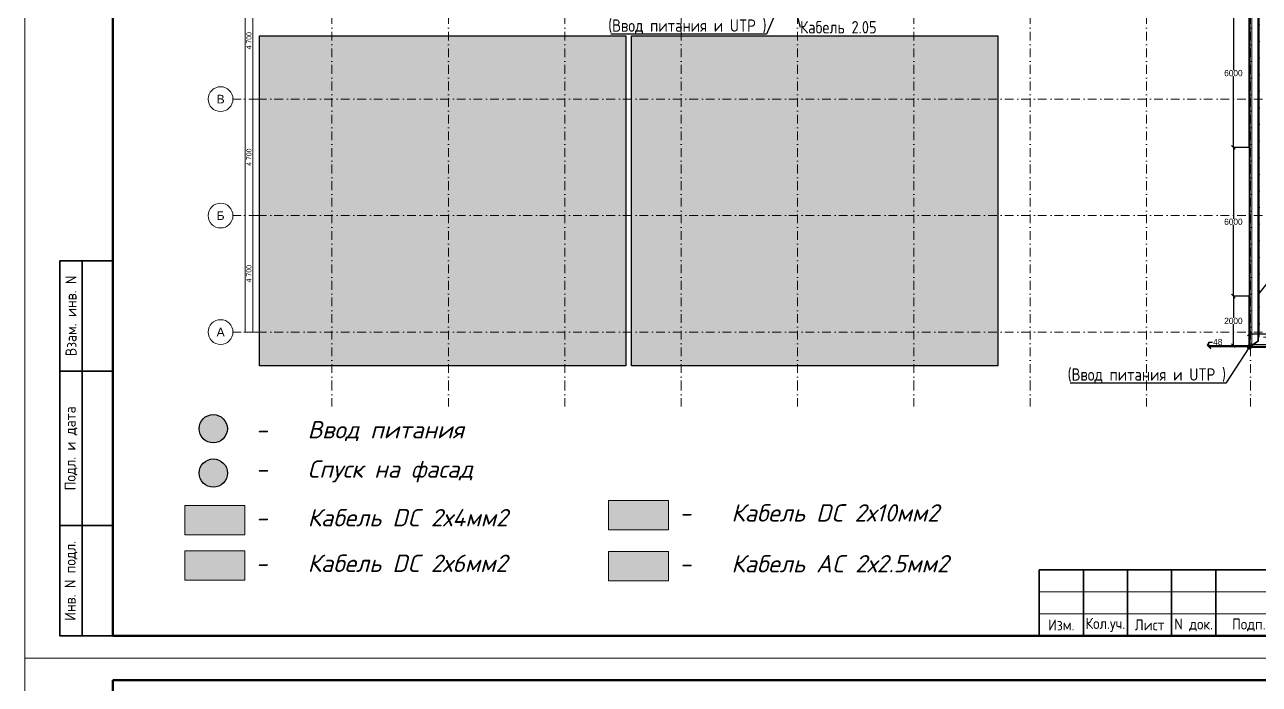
# Model space of a CAD drawing. Header units: millimetres. Extents: x 1499747 to 4230374, y -28481 to 441852.
# Drawn here: x 2419567 to 2469427, y 273170 to 299786 of the extents above; entities that cross this region are included whole.
import ezdxf
from ezdxf import colors
from ezdxf.entities.mleader import LeaderData, LeaderLine
from ezdxf.enums import TextEntityAlignment as Align
from ezdxf.math import Vec2, Vec3
from ezdxf.xclip import XClip

# ---------------------------------------------------------------- set-up
doc = ezdxf.new("R2010")
doc.units = ezdxf.units.MM
doc.header["$MEASUREMENT"] = 0
doc.header["$XCLIPFRAME"] = 0
doc.linetypes.add('Dot & Dashed', pattern=[670.277762, 352.777767, -176.388884, 0, -141.111112])
doc.linetypes.add('Штрихпунктирная', pattern=[670.277762, 352.777767, -176.388884, 0, -141.111112])
for name, color, linetype in [('0_ANNOT_Dimensions', 7, 'Continuous'), ('_заливка', 7, 'Continuous'), ('TEXTS-', 7, 'Continuous'), ('Чертеж и Рисунок', 7, 'Continuous')]:
    doc.layers.add(name, color=color, linetype=linetype)
for name, color, linetype, lineweight in [('13 этаж_25_Парапет_Ном._пера__20_Ном._пера__1', 1, 'Continuous', 18), ('13 этаж_25_Размер - Осевые Размеры_Ном._пера__1_Ном._пера__7', 7, 'Continuous', 18), ('13 этаж_25_Ребра Навес_Ном._пера__10_Ном._пера__134', 134, 'Continuous', 18), ('13 этаж_25_Ребра Навес_Ном._пера__1_Ном._пера__7', 7, 'Continuous', 18), ('13 этаж_25_Элемент Модели - Оси_Ном._пера__2_Ном._пера__8', 8, 'Continuous', 18), ('Light', 90, 'Continuous', 50), ('Кабель 2x4mm', 200, 'Continuous', 30), ('Кабель 2х6 mm', 150, 'Continuous', 30), ('ТП', 250, 'Continuous', 30)]:
    doc.layers.add(name, color=color, linetype=linetype, lineweight=lineweight)
doc.styles.add('ISOCPEUR_4', font='isocpeur.ttf', dxfattribs={"width": 0.85, "height": 250})
doc.styles.add('СГЕНЕРИР_СТИЛЬ_2', font='arial.ttf')
doc.styles.add('СПДС', font='isocpeur.ttf', dxfattribs={"width": 0.9})
doc.styles.add('Текст', font='isocpeui.ttf')
doc.dimstyles.get("Standard").update_dxf_attribs({"dimtxt": 0.18, "dimasz": 0.18, "dimexe": 0.18, "dimexo": 0.0625, "dimgap": 0.09, "dimtad": 0, "dimtih": 1, "dimtoh": 1, "dimdec": 4, "dimzin": 0, "dimdsep": 46, "dimtxsty": 'Standard', "dimcen": 0.09, "dimadec": 0, "dimazin": 0, "dimtfac": 1, "dimtdec": 4, "dimtofl": 0, "dimtmove": 0, "dimatfit": 3, "dimfxl": 1, "dimtolj": 1, "dimtzin": 0, "dimarcsym": 0})

# ---------------------------------------------------------------- blocks, each defined once
blk = doc.blocks.new('Чертеж_4_25', base_point=(1186000, 29700))
at = {"layer": '13 этаж_25_Парапет_Ном._пера__20_Ном._пера__1', "color": 9, "linetype": 'Continuous', "true_color": 0xc7c8ca}
for p, q in [((1199454, 15464), (1199454, 29514)), ((1214855, 15464), (1199454, 15464))]:
    blk.add_line(p, q, dxfattribs=at)
at = {"layer": '13 этаж_25_Размер - Осевые Размеры_Ном._пера__1_Ном._пера__7', "linetype": 'Continuous'}
for p, q in [((1158905, 45964), (1158905, 16064)), ((1159205, 30164), (1159205, 25464)), ((1159205, 25464), (1159205, 25464)), ((1159205, 25464), (1159205, 25464)), ((1159205, 25464), (1159205, 25464)), ((1159205, 25464), (1159205, 20764)), ((1159205, 25464), (1159205, 25464)), ((1159205, 20764), (1159205, 20764)), ((1159205, 20764), (1159205, 20764)), ((1159205, 20764), (1159205, 20764)), ((1159205, 20764), (1159205, 16064)), ((1159205, 20764), (1159205, 20764)), ((1158905, 16064), (1158905, 16064)), ((1158905, 16064), (1158905, 16064)), ((1158905, 16064), (1159105, 16064)), ((1159205, 16064), (1159205, 16064)), ((1159205, 16064), (1159205, 16064)), ((1159205, 16064), (1159205, 16064))]:
    blk.add_line(p, q, dxfattribs=at)
at = {"layer": '13 этаж_25_Ребра Навес_Ном._пера__10_Ном._пера__134', "color": 9, "linetype": 'Dot & Dashed', "true_color": 0xc7c8ca}
for p, q in [((1199854, 15864), (1199854, 29914)), ((1214455, 15864), (1199854, 15864))]:
    blk.add_line(p, q, dxfattribs=at)
at = {"layer": '13 этаж_25_Ребра Навес_Ном._пера__1_Ном._пера__7', "color": 9, "linetype": 'Continuous', "true_color": 0xc7c8ca}
for p, q in [((1199554, 15564), (1199554, 29614)), ((1199554, 15564), (1199554, 29614)), ((1199554, 15564), (1199554, 29614)), ((1199554, 15564), (1199554, 29614)), ((1199554, 15564), (1199554, 29614)), ((1199554, 15564), (1199554, 29614)), ((1199554, 15564), (1199554, 29614)), ((1199554, 15564), (1199554, 29614)), ((1199554, 15564), (1199554, 29514)), ((1199854, 15864), (1199854, 29514)), ((1214755, 15564), (1199554, 15564)), ((1214755, 15564), (1199554, 15564)), ((1214755, 15564), (1199554, 15564)), ((1214755, 15564), (1199554, 15564)), ((1214755, 15564), (1199554, 15564)), ((1214755, 15564), (1199554, 15564)), ((1214755, 15564), (1199554, 15564)), ((1214755, 15564), (1199554, 15564))]:
    blk.add_line(p, q, dxfattribs=at)
at = {"layer": '13 этаж_25_Элемент Модели - Оси_Ном._пера__2_Ном._пера__8', "linetype": 'Штрихпунктирная'}
for p, q in [((1162405, 48964), (1162405, 14064)), ((1167105, 48964), (1167105, 14064)), ((1171805, 48964), (1171805, 14064)), ((1176505, 48964), (1176505, 14064)), ((1181205, 48964), (1181205, 14064)), ((1185905, 48964), (1185905, 14064)), ((1190605, 48964), (1190605, 14064)), ((1195305, 48964), (1195305, 14064)), ((1199505, 48964), (1199505, 14064)), ((1159405, 25464), (1158405, 25464)), ((1159405, 25464), (1216205, 25464)), ((1159405, 20764), (1158405, 20764)), ((1159405, 20764), (1216205, 20764)), ((1159405, 16064), (1158405, 16064)), ((1159405, 16064), (1216205, 16064)), ((1162405, 14064), (1162405, 13064)), ((1167105, 14064), (1167105, 13064)), ((1171805, 14064), (1171805, 13064)), ((1176505, 14064), (1176505, 13064)), ((1181205, 14064), (1181205, 13064)), ((1185905, 14064), (1185905, 13064)), ((1190605, 14064), (1190605, 13064)), ((1195305, 14064), (1195305, 13064)), ((1199505, 14064), (1199505, 13064))]:
    blk.add_line(p, q, dxfattribs=at)
at = {"layer": '13 этаж_25_Элемент Модели - Оси_Ном._пера__2_Ном._пера__8', "linetype": 'Continuous'}
for p, q in [((1159405, 25464), (1159405, 25464)), ((1159405, 25464), (1159405, 25464)), ((1159405, 20764), (1159405, 20764)), ((1159405, 20764), (1159405, 20764)), ((1159405, 16064), (1159405, 16064)), ((1159405, 16064), (1159405, 16064))]:
    blk.add_line(p, q, dxfattribs=at)
for centre in [(1157905, 25464), (1157905, 20764), (1157905, 16064)]:
    blk.add_circle(centre, 500, dxfattribs=at)
at = {"layer": '13 этаж_25_Размер - Осевые Размеры_Ном._пера__1_Ном._пера__7', "linetype": 'Continuous', "char_height": 200, "attachment_point": 7, "rotation": 90, "style": 'СГЕНЕРИР_СТИЛЬ_2'}
for insert in [(1159153, 27471), (1159153, 22771), (1159153, 18071)]:
    blk.add_mtext('\\A1;{\\pql;\\fArial|b0|i0|c204|p0;\\W1.000000;4\xa0700}', dxfattribs=dict(at, insert=insert))
at = {"layer": '13 этаж_25_Элемент Модели - Оси_Ном._пера__2_Ном._пера__8', "linetype": 'Continuous', "char_height": 350, "attachment_point": 1, "style": 'СГЕНЕРИР_СТИЛЬ_2'}
for s, insert in [('\\A1;{\\pql;\\fArial|b0|i0|c204|p0;\\W1.000000;В}', (1157745, 25639)), ('\\A1;{\\pql;\\fArial|b0|i0|c204|p0;\\W1.000000;Б}', (1157747, 20939)), ('\\A1;{\\pql;\\fArial|b0|i0|c204|p0;\\W1.000000;А}', (1157745, 16239))]:
    blk.add_mtext(s, dxfattribs=dict(at, insert=insert))
blk = doc.blocks.new('_Oblique')
at = {"color": 0, "linetype": 'ByBlock', "lineweight": -2}
blk.add_line((-0.5, -0.5), (0.5, 0.5), dxfattribs=at)
blk = doc.blocks.new('*D194')
at = {"layer": '0_ANNOT_Dimensions', "color": 0, "lineweight": -2, "transparency": 16777216}
for p, q in [((2469027, 300832), (2468380, 300832)), ((2468380, 300832), (2468380, 297957)), ((2468380, 294832), (2468380, 297707)), ((2469027, 294832), (2468380, 294832))]:
    blk.add_line(p, q, dxfattribs=at)
at = {"layer": 'Defpoints', "color": 0, "lineweight": 30, "transparency": 16777216}
for p in [(2469027, 300832), (2468380, 294832), (2469027, 294832)]:
    blk.add_point(p, dxfattribs=at)
at = {"layer": '0_ANNOT_Dimensions', "color": 0, "lineweight": -2, "transparency": 16777216, "xscale": 150, "yscale": 150, "zscale": 150}
for p, rotation in [((2468380, 300832), 90), ((2468380, 294832), 270)]:
    blk.add_blockref('_Oblique', p, dxfattribs=dict(at, rotation=rotation))
at = {"layer": '0_ANNOT_Dimensions', "color": 0, "lineweight": 25, "transparency": 16777216, "insert": (2468380, 297832), "char_height": 250, "attachment_point": 5}
blk.add_mtext('\\A1;6000', dxfattribs=at)
blk = doc.blocks.new('*D195')
at = {"layer": '0_ANNOT_Dimensions', "color": 0, "lineweight": -2, "transparency": 16777216}
for p, q in [((2469027, 294832), (2468380, 294832)), ((2468380, 294832), (2468380, 291957)), ((2468380, 288832), (2468380, 291707)), ((2469027, 288832), (2468380, 288832))]:
    blk.add_line(p, q, dxfattribs=at)
at = {"layer": 'Defpoints', "color": 0, "lineweight": 30, "transparency": 16777216}
for p in [(2469027, 294832), (2468380, 288832), (2469027, 288832)]:
    blk.add_point(p, dxfattribs=at)
at = {"layer": '0_ANNOT_Dimensions', "color": 0, "lineweight": -2, "transparency": 16777216, "xscale": 150, "yscale": 150, "zscale": 150}
for p, rotation in [((2468380, 294832), 90), ((2468380, 288832), 270)]:
    blk.add_blockref('_Oblique', p, dxfattribs=dict(at, rotation=rotation))
at = {"layer": '0_ANNOT_Dimensions', "color": 0, "lineweight": 25, "transparency": 16777216, "insert": (2468380, 291832), "char_height": 250, "attachment_point": 5}
blk.add_mtext('\\A1;6000', dxfattribs=at)
blk = doc.blocks.new('*D182')
at = {"layer": '0_ANNOT_Dimensions', "color": 0, "lineweight": -2, "transparency": 16777216}
for p, q in [((2469027, 288832), (2468380, 288832)), ((2468380, 288832), (2468380, 287957)), ((2468380, 286831), (2468380, 287706)), ((2469027, 286831), (2468380, 286831))]:
    blk.add_line(p, q, dxfattribs=at)
at = {"layer": 'Defpoints', "color": 0, "lineweight": 30, "transparency": 16777216}
for p in [(2469027, 288832), (2468380, 286831), (2469027, 286831)]:
    blk.add_point(p, dxfattribs=at)
at = {"layer": '0_ANNOT_Dimensions', "color": 0, "lineweight": -2, "transparency": 16777216, "xscale": 150, "yscale": 150, "zscale": 150}
for p, rotation in [((2468380, 288832), 90), ((2468380, 286831), 270)]:
    blk.add_blockref('_Oblique', p, dxfattribs=dict(at, rotation=rotation))
at = {"layer": '0_ANNOT_Dimensions', "color": 0, "lineweight": 25, "transparency": 16777216, "insert": (2468380, 287832), "char_height": 250, "attachment_point": 5}
blk.add_mtext('\\A1;2000', dxfattribs=at)
blk = doc.blocks.new('*D183')
at = {"layer": '0_ANNOT_Dimensions', "color": 0, "lineweight": -2, "transparency": 16777216}
for p, q in [((2467391, 286831), (2467391, 286981)), ((2467391, 286981), (2467541, 286981)), ((2469027, 286831), (2467391, 286831)), ((2467391, 286783), (2467391, 286831)), ((2469027, 286783), (2467391, 286783))]:
    blk.add_line(p, q, dxfattribs=at)
at = {"layer": 'Defpoints', "color": 0, "lineweight": 30, "transparency": 16777216}
for p in [(2467391, 286831), (2469027, 286831), (2469027, 286783)]:
    blk.add_point(p, dxfattribs=at)
at = {"layer": '0_ANNOT_Dimensions', "color": 0, "lineweight": -2, "transparency": 16777216, "xscale": 150, "yscale": 150, "zscale": 150}
for p, rotation in [((2467391, 286831), 90), ((2467391, 286783), 270)]:
    blk.add_blockref('_Oblique', p, dxfattribs=dict(at, rotation=rotation))
at = {"layer": '0_ANNOT_Dimensions', "color": 0, "lineweight": 25, "transparency": 16777216, "insert": (2467750, 286981), "char_height": 250, "attachment_point": 5}
blk.add_mtext('\\A1;48', dxfattribs=at)
blk = doc.blocks.new('*D196')
at = {"layer": '0_ANNOT_Dimensions', "color": 0, "lineweight": -2, "transparency": 16777216}
for p, q in [((2469027, 286783), (2469027, 287310)), ((2469027, 287310), (2471631, 287310)), ((2475027, 287310), (2472423, 287310)), ((2475027, 286783), (2475027, 287310))]:
    blk.add_line(p, q, dxfattribs=at)
at = {"layer": 'Defpoints', "color": 0, "lineweight": 30, "transparency": 16777216}
for p in [(2475027, 287310), (2469027, 286783), (2475027, 286783)]:
    blk.add_point(p, dxfattribs=at)
at = {"layer": '0_ANNOT_Dimensions', "color": 0, "lineweight": -2, "transparency": 16777216, "xscale": 150, "yscale": 150, "zscale": 150, "rotation": 180}
blk.add_blockref('_Oblique', (2469027, 287310), dxfattribs=at)
at = {"layer": '0_ANNOT_Dimensions', "color": 0, "lineweight": -2, "transparency": 16777216, "xscale": 150, "yscale": 150, "zscale": 150}
blk.add_blockref('_Oblique', (2475027, 287310), dxfattribs=at)
at = {"layer": '0_ANNOT_Dimensions', "color": 0, "lineweight": 25, "transparency": 16777216, "insert": (2472027, 287310), "char_height": 250, "attachment_point": 5}
blk.add_mtext('\\A1;6000', dxfattribs=at)
blk = doc.blocks.new('*U32')
at = {"lineweight": 0}
blk.add_lwpolyline([(-415, -5), (5, -5), (5, 292), (-415, 292)], close=True, dxfattribs=at)
at = {"color": 0, "linetype": 'Continuous', "lineweight": 50}
blk.add_lwpolyline([(-395, 287), (0, 287), (0, 0), (-395, 0)], close=True, dxfattribs=at)
at = {"lineweight": 35}
for points in [[(-395, 85), (-407, 85), (-407, 0), (-395, 0)], [(-402, 0), (-402, 85)], [(-395, 60), (-407, 60)], [(-395, 25), (-407, 25)], [(-120, 15), (-185, 15)], [(-185, 15), (-185, 0)], [(-175, 15), (-175, 0)], [(-165, 15), (-165, 0)], [(-155, 15), (-155, 0)], [(-145, 15), (-145, 0)]]:
    blk.add_lwpolyline(points, dxfattribs=at)
at = {"lineweight": 18}
for points in [[(-185, 10), (-120, 10)], [(-185, 5), (-120, 5)]]:
    blk.add_lwpolyline(points, dxfattribs=at)
at = {"lineweight": -2, "char_height": 2.5, "attachment_point": 5, "rotation": 90, "style": 'СПДС'}
for s, insert, width in [('Взам. инв. N', (-404.5, 72.5), 24.9913), ('Подл. и дата', (-404.5, 42.5), 34.9913), ('Инв. N подл.', (-404.5, 12.5), 24.9913)]:
    blk.add_mtext(s, dxfattribs=dict(at, insert=insert, width=width))
at = {"lineweight": -2, "char_height": 2.5, "attachment_point": 5, "style": 'СПДС'}
for s, insert, width in [('Изм.', (-180, 2.5), 10), ('Кол.уч.', (-170, 2.5), 10), ('Лист', (-160, 2.5), 10), ('N док.', (-150, 2.5), 10), ('Подп.', (-137.5, 2.5), 15)]:
    blk.add_mtext(s, dxfattribs=dict(at, insert=insert, width=width))
at = {"style": 'СПДС'}
for tag, p in [('ШИФР_ПРОЕКТА_ЛИСТ2', (-65, 7.5)), ('ЛИСТ_второй', (-5, 5))]:
    blk.add_attdef(tag, text='', height=2.5, dxfattribs=at).set_placement(p, align=Align.MIDDLE_CENTER)

msp = doc.modelspace()

# ---------------------------------------------------------------- block references
at = {"lineweight": 0, "xscale": 178.1472622323158, "yscale": 178.1472622323158, "zscale": 178.1472622323158}
msp.add_blockref('*U32', (2493498.46352, 222208.78688), dxfattribs=at)
at = {"layer": 'Чертеж и Рисунок', "linetype": 'Continuous'}
ref = msp.add_blockref('Чертеж_4_25', (2455572.80168, 301019.07632), dxfattribs=at)
XClip(ref).set_block_clipping_path([(1144000, 0), (1228000, 59400.0000000006)])

# ---------------------------------------------------------------- next in the draw order: hatches: boundary and pattern name
at = {"layer": '_заливка', "lineweight": 30, "true_color": 0x93278f}
h = msp.add_hatch(dxfattribs=at)
h.set_pattern_fill('ANGLE', color=217, scale=2.033409)
h.set_pattern_definition([(0, (110422.0638, 105178.0475), (0, 0.55918746165), [0.40668179029, -0.15250567136]), (90, (110422.0638, 105178.0475), (-0.55918746165, 3e-17), [0.40668179029, -0.15250567136])])
h.paths.add_polyline_path([(2426029.79286, 280387.87125), (2426029.79286, 279205.84558), (2428451.01879, 279205.84558), (2428451.01879, 280387.87125)])
at = {"layer": '_заливка', "lineweight": 30, "true_color": 0xed1f24}
h = msp.add_hatch(dxfattribs=at)
h.set_pattern_fill('ANGLE', color=240, scale=2.033409)
h.set_pattern_definition([(0, (127532.3246, 105371.6169), (0, 0.55918746165), [0.40668179029, -0.15250567136]), (90, (127532.3246, 105371.6169), (-0.55918746165, 3e-17), [0.40668179029, -0.15250567136])])
h.paths.add_polyline_path([(2443140.05363, 280581.44067), (2443140.05363, 279399.415), (2445561.27956, 279399.415), (2445561.27956, 280581.44067)])
at = {"layer": '_заливка', "lineweight": 30, "true_color": 0x105689}
h = msp.add_hatch(dxfattribs=at)
h.set_pattern_fill('ANGLE', color=146, scale=2.033409)
h.set_pattern_definition([(0, (110422.0638, 103338.50286), (0, 0.55918746165), [0.40668179029, -0.15250567136]), (90, (110422.0638, 103338.50286), (-0.55918746165, 3e-17), [0.40668179029, -0.15250567136])])
h.paths.add_polyline_path([(2426029.79286, 278548.32661), (2426029.79286, 277366.30094), (2428451.01879, 277366.30094), (2428451.01879, 278548.32661)])
at = {"layer": '_заливка', "lineweight": 30, "true_color": 0xf26722}
h = msp.add_hatch(dxfattribs=at)
h.set_pattern_fill('ANGLE', color=30, scale=2.033409)
h.set_pattern_definition([(0, (127532.3246, 103320.46384), (0, 0.55918746165), [0.40668179029, -0.15250567136]), (90, (127532.3246, 103320.46384), (-0.55918746165, 3e-17), [0.40668179029, -0.15250567136])])
h.paths.add_polyline_path([(2443140.05363, 278530.28759), (2443140.05363, 277348.26192), (2445561.27956, 277348.26192), (2445561.27956, 278530.28759)])
at = {"layer": 'Кабель 2x4mm', "lineweight": 30, "true_color": 0xcd2027}
h = msp.add_hatch(color=242, dxfattribs=at)
h.dxf.hatch_style = 1
h.paths.add_polyline_path([(2469133.43568, 286782.45853, 1), (2468922.33081, 286782.45853, 1)])
h = msp.add_hatch(color=242, dxfattribs=at)
h.dxf.hatch_style = 1
h.paths.add_polyline_path([(2427752.08668, 283482.64666, 1), (2426610.22775, 283482.64666, 1)])
at = {"layer": 'Кабель 2x4mm', "lineweight": 30, "true_color": 0x105689}
h = msp.add_hatch(color=146, dxfattribs=at)
h.dxf.hatch_style = 1
h.paths.add_polyline_path([(2427755.47885, 281692.937, 1), (2426613.61992, 281692.937, 1)])
at = {"layer": 'Кабель 2х6 mm', "lineweight": 30, "true_color": 0xffffff}
h = msp.add_hatch(color=7, dxfattribs=at)
h.dxf.hatch_style = 1
h.paths.add_polyline_path([(2429046.91991, 299334.58123), (2429046.91991, 286019.22159), (2443849.65888, 286019.22159), (2443849.65888, 299334.58123)])
h = msp.add_hatch(color=7, dxfattribs=at)
h.dxf.hatch_style = 1
h.paths.add_polyline_path([(2444069.81525, 299334.58123), (2444069.81525, 286019.22159), (2458872.55422, 286019.22159), (2458872.55422, 299334.58123)])

# ---------------------------------------------------------------- next in the draw order: linework, layer by layer
at = {"layer": 'Light', "color": 18, "lineweight": 20, "true_color": 0x000000}
for points in [[(2426029.79286, 280387.87125), (2428451.01879, 280387.87125), (2428451.01879, 279205.84558), (2426029.79286, 279205.84558)], [(2443140.05363, 280581.44067), (2445561.27956, 280581.44067), (2445561.27956, 279399.415), (2443140.05363, 279399.415)], [(2426029.79286, 278548.32661), (2428451.01879, 278548.32661), (2428451.01879, 277366.30094), (2426029.79286, 277366.30094)], [(2443140.05363, 278530.28759), (2445561.27956, 278530.28759), (2445561.27956, 277348.26192), (2443140.05363, 277348.26192)]]:
    msp.add_lwpolyline(points, close=True, dxfattribs=at)
at = {"layer": 'TEXTS-', "color": 7, "lineweight": 30, "true_color": 0xffffff}
for points in [[(2429046.91991, 299334.58123), (2443849.65888, 299334.58123), (2443849.65888, 286019.22159), (2429046.91991, 286019.22159)], [(2444069.81525, 299334.58123), (2458872.55422, 299334.58123), (2458872.55422, 286019.22159), (2444069.81525, 286019.22159)]]:
    msp.add_lwpolyline(points, close=True, dxfattribs=at)
at = {"layer": 'Кабель 2x4mm', "color": 242, "lineweight": 30, "true_color": 0xcd2027}
msp.add_circle((2427181.15722, 283482.64666), 570.92946, dxfattribs=at)
at = {"layer": 'Кабель 2x4mm', "color": 146, "lineweight": 30, "true_color": 0x105689}
msp.add_circle((2427184.54938, 281692.937), 570.92946, dxfattribs=at)
at = {"layer": 'Кабель 2х6 mm', "lineweight": 35}
msp.add_lwpolyline([(2454481.53153, 301883.12708), (2454481.53153, 302133.57731), (2454924.30802, 302133.57731), (2454924.30802, 301592.75503), (2469377.43806, 301592.75503), (2469377.43806, 287011.64717), (2469027.22978, 286781.83187)], dxfattribs=at)
at = {"layer": 'Кабель 2х6 mm', "color": 116, "lineweight": 50, "true_color": 0x136734}
for points in [[(2469027.22978, 294831.78806), (2469027.22978, 300831.78806)], [(2469027.22978, 286831.38806), (2469027.22978, 288831.78806)]]:
    msp.add_lwpolyline(points, dxfattribs=at)
at = {"layer": 'Кабель 2х6 mm', "color": 85, "lineweight": 40, "true_color": 0x58ba48}
msp.add_lwpolyline([(2469027.22978, 294831.78806), (2469027.22978, 288831.78806)], dxfattribs=at)
at = {"layer": 'Кабель 2х6 mm', "color": 116, "lineweight": 40, "true_color": 0x136734}
msp.add_lwpolyline([(2469027.22978, 288831.78806), (2469027.22978, 286831.38806)], dxfattribs=at)
at = {"layer": 'Кабель 2х6 mm', "color": 244, "lineweight": 50, "true_color": 0x991b1e}
msp.add_lwpolyline([(2475027.22978, 286783.12701), (2469027.22978, 286783.12701)], dxfattribs=at)

# ---------------------------------------------------------------- next in the draw order: block references
at = {"lineweight": 0, "xscale": 178.1472622323158, "yscale": 178.1472622323158, "zscale": 178.1472622323158}
msp.add_blockref('*U32', (2493498.46352, 275118.52376), dxfattribs=at)

# ---------------------------------------------------------------- next in the draw order: texts
at = {"color": 18, "lineweight": 50, "true_color": 0x000000, "char_height": 700, "width": 12874.2351114, "attachment_point": 1, "style": 'Текст'}
for s, insert in [('\\pxi-3,l4,t4;-^IВвод питания', (2428194.50694, 283791.90728)), ('\\pxi-3,l4,t4;-^IСпуск на фасад', (2428194.50694, 282205.76406)), ('\\pxi-3,l4,t4;-^IКабель DC 2х4мм2', (2428194.50694, 280242.31444)), ('\\pxi-3,l4,t4;-^IКабель DC 2х10мм2', (2445304.76771, 280435.88386)), ('\\pxi-3,l4,t4;-^IКабель DC 2х6мм2', (2428194.50694, 278402.7698)), ('\\pxi-3,l4,t4;-^IКабель АC 2х2.5мм2', (2445304.76771, 278384.73078))]:
    msp.add_mtext(s, dxfattribs=dict(at, insert=insert))

# ---------------------------------------------------------------- next in the draw order: dimensions: what is measured, and where the dimension line sits
at = {"layer": '0_ANNOT_Dimensions', "lineweight": 25}
for base, p1, p2, picture, middle in [((2468380.34134, 294831.78806), (2469027.22978, 300831.78806), (2469027.22978, 294831.78806), '*D194', (2468380.34134, 297831.78806)), ((2468380.34134, 288831.78806), (2469027.22978, 294831.78806), (2469027.22978, 288831.78806), '*D195', (2468380.34134, 291831.78806)), ((2468380.34134, 286831.38806), (2469027.22978, 288831.78806), (2469027.22978, 286831.38806), '*D182', (2468380.34134, 287831.58806))]:
    dim = msp.add_linear_dim(base=base, p1=p1, p2=p2, angle=90, dimstyle='Standard', override={"dimtxt": 250, "dimasz": 150, "dimdec": 0, "dimblk1": 'Oblique', "dimblk2": 'Oblique', "dimsah": 1}, dxfattribs=at)
    dim.commit()
    dim.dimension.update_dxf_attribs({"geometry": picture, "text_midpoint": middle})
dim = msp.add_linear_dim(base=(2475027.22978, 287309.69818), p1=(2469027.22978, 286783.12701), p2=(2475027.22978, 286783.12701), dimstyle='Standard', override={"dimtxt": 250, "dimasz": 150, "dimdec": 0, "dimblk1": 'Oblique', "dimblk2": 'Oblique', "dimsah": 1}, dxfattribs=at)
dim.commit()
dim.dimension.update_dxf_attribs({"geometry": '*D196', "text_midpoint": (2472027.22978, 287309.69818)})
at = {"layer": '0_ANNOT_Dimensions', "color": 244, "lineweight": 25, "true_color": 0x991b1e}
dim = msp.add_linear_dim(base=(2467391.46558, 286831.38806), p1=(2469027.22978, 286783.12701), p2=(2469027.22978, 286831.38806), angle=90, dimstyle='Standard', override={"dimtxt": 250, "dimasz": 150, "dimdec": 0, "dimblk1": 'Oblique', "dimblk2": 'Oblique', "dimsah": 1}, dxfattribs=at)
dim.commit()
dim.dimension.update_dxf_attribs({"geometry": '*D183', "text_midpoint": (2467749.88891, 286981.38806), "dimtype": 160})

# ---------------------------------------------------------------- next in the draw order: leaders
at = {"layer": 'ТП', "lineweight": 30}
ml = msp.add_multileader_mtext('Standard', dxfattribs=at)
ml.set_content('(Ввод питания и UTP )', color=256, style='ISOCPEUR_4')
ml.set_leader_properties()
ml.build(insert=Vec2(0, 0))
ml.multileader.update_dxf_attribs({"text_right_attachment_type": 6, "dogleg_length": 0.00000000013, "arrow_head_size": 0.18})
ctx = ml.context
ctx.base_point, ctx.char_height, ctx.arrow_head_size, ctx.landing_gap_size, ctx.plane_origin = Vec3(2429711.82189, 300913.40864), 500, 0.18, 0.09, Vec3(2438152.91326, 306737.86269)
ctx.right_attachment, ctx.text_align_type = 6, 2
notes = []
notes.append((ctx, [(0, (1, 1, 0), (2429711.82189, 300913.40864), (1, 0), 0.00000000013, [(0, [(2430177.4918, 302983.12708)], 0, [])])]))
ctx.mtext.insert, ctx.mtext.alignment, ctx.mtext.flow_direction = Vec3(2435746.91189, 301188.40864), 3, 5
ml = msp.add_multileader_mtext('Standard', dxfattribs=at)
ml.set_content('(Ввод питания и UTP )', color=256, style='ISOCPEUR_4')
ml.set_leader_properties()
ml.build(insert=Vec2(0, 0))
ml.multileader.update_dxf_attribs({"text_right_attachment_type": 6, "dogleg_length": 0.00000000013, "arrow_head_size": 0.18})
ctx = ml.context
ctx.base_point, ctx.char_height, ctx.arrow_head_size, ctx.landing_gap_size, ctx.plane_origin = Vec3(2470502.12161, 302555.86826), 500, 0.18, 0.09, Vec3(2478691.91463, 307587.3901)
ctx.right_attachment, ctx.text_align_type = 6, 2
notes.append((ctx, [(0, (1, 1, 0), (2470502.12161, 302555.86826), (1, 0), 0.00000000013, [(0, [(2469027.22978, 300833.12525)], 0, [])])]))
ctx.mtext.insert, ctx.mtext.alignment, ctx.mtext.flow_direction = Vec3(2476537.21161, 302830.86826), 3, 5
ml = msp.add_multileader_mtext('Standard', dxfattribs=at)
ml.set_content('Кабель 2.05', color=256, style='ISOCPEUR_4')
ml.set_leader_properties()
ml.build(insert=Vec2(0, 0))
ml.multileader.update_dxf_attribs({"text_right_attachment_type": 6, "dogleg_length": 0.36, "arrow_head_size": 0.18})
ctx = ml.context
ctx.base_point, ctx.char_height, ctx.arrow_head_size, ctx.landing_gap_size, ctx.plane_origin, ctx.plane_x_axis, ctx.plane_y_axis = Vec3(2450880.13063, 299682.11431), 500, 0.18, 0.09, Vec3(2461565.60374, 297228.30496), Vec3(0.9999997664, 0.0006834744), Vec3(-0.0006834744, 0.9999997664)
ctx.right_attachment = 6
notes.append((ctx, [(0, (1, 1, 0), (2450880.13063, 299682.11431), (0.9999997664, 0.0006834744), 0.00000000013, [(0, [(2450477.4163, 301233.12525)], 0, [])])]))
ctx.mtext.insert, ctx.mtext.text_direction, ctx.mtext.rotation, ctx.mtext.width, ctx.mtext.flow_direction = Vec3(2450880.04976, 299932.11432), Vec3(0.9999997664, 0.0006834744), 0.0006834744, 3333.2408404, 5
ml = msp.add_multileader_mtext('Standard', dxfattribs=at)
ml.set_content('(Ввод питания и UTP )', color=256, style='ISOCPEUR_4')
ml.set_leader_properties()
ml.build(insert=Vec2(0, 0))
ml.multileader.update_dxf_attribs({"text_right_attachment_type": 6, "dogleg_length": 0.00000000013, "arrow_head_size": 0.18})
ctx = ml.context
ctx.base_point, ctx.char_height, ctx.arrow_head_size, ctx.landing_gap_size, ctx.plane_origin = Vec3(2443491.36736, 299726.40147), 500, 0.18, 0.09, Vec3(2454764.46541, 303587.59074)
ctx.right_attachment, ctx.text_align_type = 6, 2
notes.append((ctx, [(1, (1, 1, 0), (2449526.54736, 299401.40147), (-1, 0), 0.00000000013, [(0, [(2450127.31743, 300833.12615)], 0, [])])]))
ctx.mtext.insert, ctx.mtext.alignment, ctx.mtext.flow_direction = Vec3(2449526.45736, 300001.40147), 3, 5
ml = msp.add_multileader_mtext('Standard', dxfattribs=at)
ml.set_content('Кабель 2.07', color=256, style='ISOCPEUR_4')
ml.set_leader_properties()
ml.build(insert=Vec2(0, 0))
ml.multileader.update_dxf_attribs({"text_right_attachment_type": 6, "dogleg_length": 0.36, "arrow_head_size": 0.18})
ctx = ml.context
ctx.base_point, ctx.char_height, ctx.arrow_head_size, ctx.landing_gap_size, ctx.plane_origin, ctx.plane_x_axis, ctx.plane_y_axis = Vec3(2470190.00267, 289902.33768), 500, 0.18, 0.09, Vec3(2479739.0032, 287953.05394), Vec3(0.9999997664, 0.0006834744), Vec3(-0.0006834744, 0.9999997664)
ctx.right_attachment = 6
notes.append((ctx, [(0, (1, 1, 0), (2470190.00267, 289902.33768), (0.9999997664, 0.0006834744), 0.00000000013, [(0, [(2469377.43806, 288880.80881)], 0, [])])]))
ctx.mtext.insert, ctx.mtext.text_direction, ctx.mtext.rotation, ctx.mtext.width, ctx.mtext.flow_direction = Vec3(2470189.9218, 290152.33769), Vec3(0.9999997664, 0.0006834744), 0.0006834744, 3333.2408404, 5
ml = msp.add_multileader_mtext('Standard', dxfattribs=at)
ml.set_content('(Ввод питания и UTP )', color=256, style='ISOCPEUR_4')
ml.set_leader_properties()
ml.build(insert=Vec2(0, 0))
ml.multileader.update_dxf_attribs({"text_right_attachment_type": 6, "dogleg_length": 0.00000000013, "arrow_head_size": 0.18})
ctx = ml.context
ctx.base_point, ctx.char_height, ctx.arrow_head_size, ctx.landing_gap_size, ctx.plane_origin = Vec3(2462045.312, 285646.15402), 500, 0.18, 0.09, Vec3(2466840.81358, 290686.00919)
ctx.right_attachment, ctx.text_align_type = 6, 2
notes.append((ctx, [(1, (1, 1, 0), (2468080.492, 285321.15402), (-1, 0), 0.00000000013, [(0, [(2469027.22978, 286783.12701)], 0, [])])]))
ctx.mtext.insert, ctx.mtext.alignment, ctx.mtext.flow_direction = Vec3(2468080.402, 285921.15402), 3, 5
for ctx, leaders in notes:
    for number, flags, end, landing, length, lines in leaders:
        leader = LeaderData()
        leader.index, (leader.has_last_leader_line, leader.has_dogleg_vector, leader.attachment_direction) = number, flags
        leader.last_leader_point, leader.dogleg_vector, leader.dogleg_length = Vec3(end), Vec3(landing), length
        for number, points, colour, breaks in lines:
            line = LeaderLine()
            line.index, line.vertices, line.color, line.breaks = number, Vec3.list(points), colors.encode_raw_color(colour), breaks
            leader.lines.append(line)
        ctx.leaders.append(leader)

doc.saveas('drawing.dxf')
